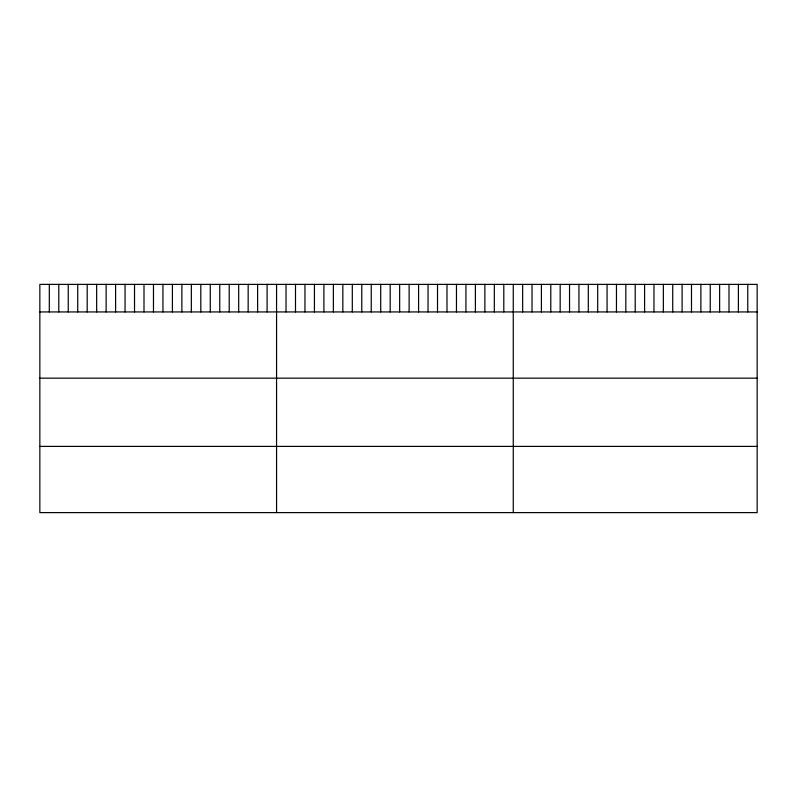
<?xml version="1.0" encoding="UTF-8"?>
<svg xmlns="http://www.w3.org/2000/svg" width="797" height="797" viewBox="0 0 797 797"><rect width="100%" height="100%" fill="white"/><g stroke="black" fill="none" stroke-linecap="round" stroke-linejoin="round"><path stroke-width="1.2" d="M757.15 311.936L757.15 512.62L39.85 512.62L39.85 284.38L757.15 284.38L757.15 311.936L39.85 311.936M39.85 378.167L757.15 378.167M39.85 446.4L757.15 446.4M747.765 284.38L747.765 311.936M738.391 284.38L738.391 311.936M729.006 284.38L729.006 311.936M719.631 284.38L719.631 311.936M710.247 284.38L710.247 311.936M700.872 284.38L700.872 311.936M691.487 284.38L691.487 311.936M682.112 284.38L682.112 311.936M672.728 284.38L672.728 311.936M663.353 284.38L663.353 311.936M653.968 284.38L653.968 311.936M644.594 284.38L644.594 311.936M635.209 284.38L635.209 311.936M625.824 284.38L625.824 311.936M616.45 284.38L616.45 311.936M607.065 284.38L607.065 311.936M597.69 284.38L597.69 311.936M588.306 284.38L588.306 311.936M578.931 284.38L578.931 311.936M569.546 284.38L569.546 311.936M560.171 284.38L560.171 311.936M550.787 284.38L550.787 311.936M541.412 284.38L541.412 311.936M532.027 284.38L532.027 311.936M522.653 284.38L522.653 311.936M513.268 284.38L513.268 512.62M503.804 284.38L503.804 311.936M494.329 284.38L494.329 311.936M484.865 284.38L484.865 311.936M475.391 284.38L475.391 311.936M465.926 284.38L465.926 311.936M456.462 284.38L456.462 311.936M446.987 284.38L446.987 311.936M437.523 284.38L437.523 311.936M428.049 284.38L428.049 311.936M418.584 284.38L418.584 311.936M409.12 284.38L409.12 311.936M399.646 284.38L399.646 311.936M390.181 284.38L390.181 311.936M380.707 284.38L380.707 311.936M371.243 284.38L371.243 311.936M361.778 284.38L361.778 311.936M352.304 284.38L352.304 311.936M342.84 284.38L342.84 311.936M333.365 284.38L333.365 311.936M323.901 284.38L323.901 311.936M314.436 284.38L314.436 311.936M304.962 284.38L304.962 311.936M295.498 284.38L295.498 311.936M286.023 284.38L286.023 311.936M276.559 284.38L276.559 512.62M267.095 284.38L267.095 311.936M257.62 284.38L257.62 311.936M248.156 284.38L248.156 311.936M238.682 284.38L238.682 311.936M229.217 284.38L229.217 311.936M219.753 284.38L219.753 311.936M210.278 284.38L210.278 311.936M200.814 284.38L200.814 311.936M191.34 284.38L191.34 311.936M181.875 284.38L181.875 311.936M172.411 284.38L172.411 311.936M162.937 284.38L162.937 311.936M153.472 284.38L153.472 311.936M143.998 284.38L143.998 311.936M134.534 284.38L134.534 311.936M125.069 284.38L125.069 311.936M115.595 284.38L115.595 311.936M106.131 284.38L106.131 311.936M96.656 284.38L96.656 311.936M87.192 284.38L87.192 311.936M77.727 284.38L77.727 311.936M68.253 284.38L68.253 311.936M58.789 284.38L58.789 311.936M49.314 284.38L49.314 311.936"/></g></svg>
